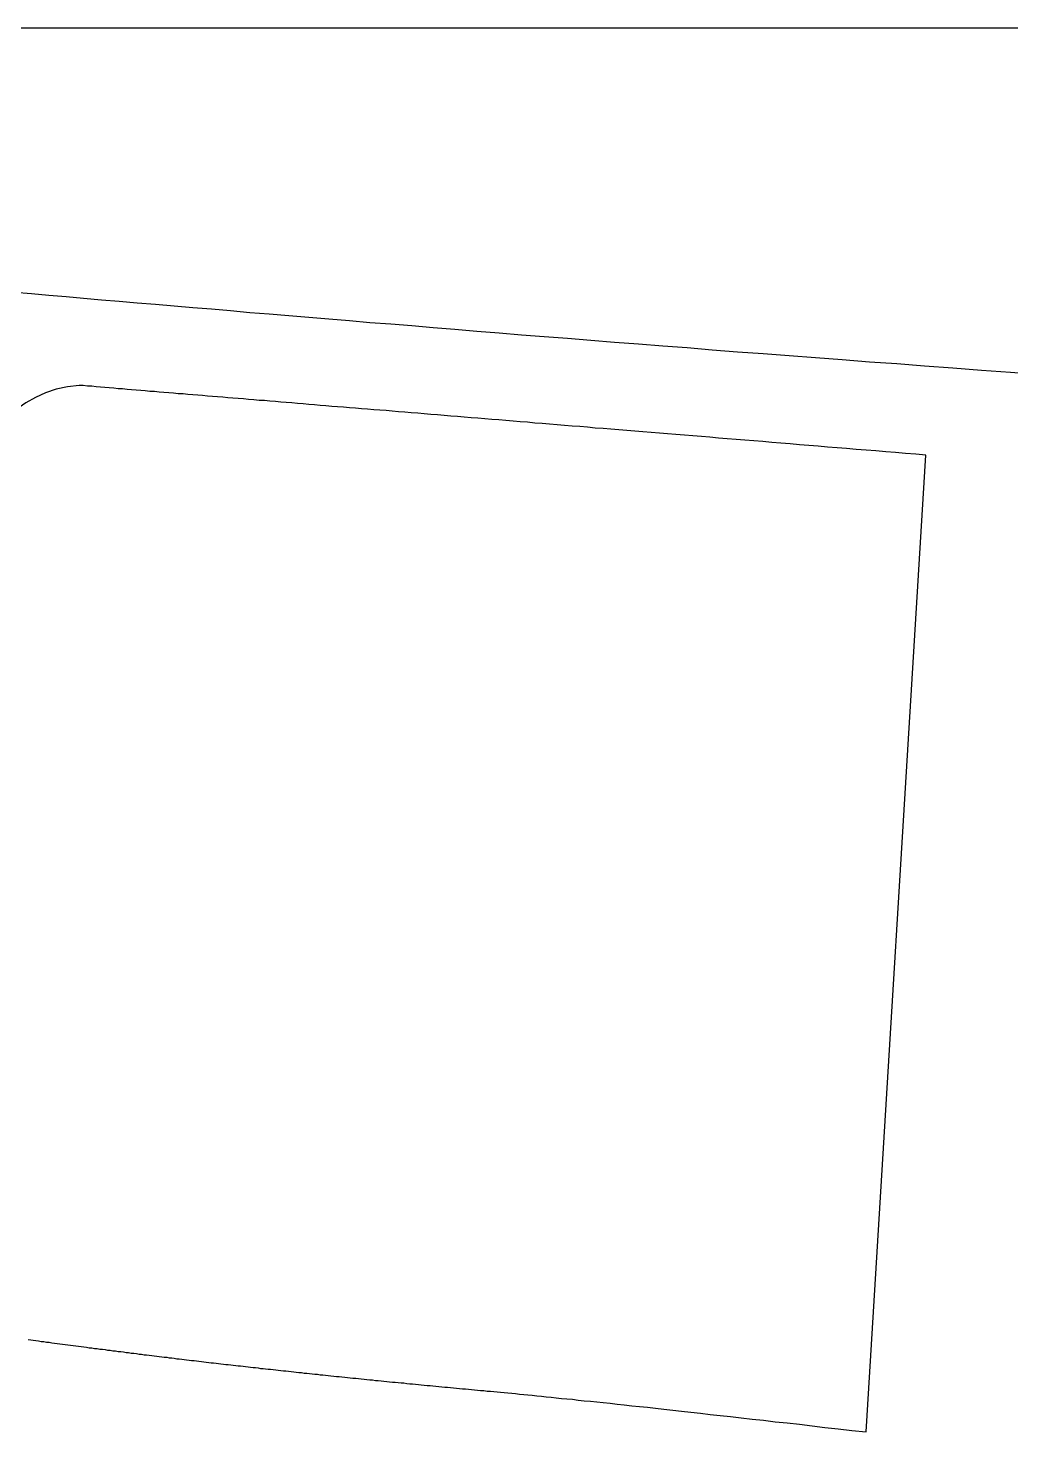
# Model space of a CAD drawing. Header units: millimetres. Extents: x 41 to 1041, y 1148 to 1248.
# Drawn here: x 343.7 to 386.9, y 1186.2 to 1247.8 of the extents above; entities that cross this region are included whole.
import ezdxf

# ---------------------------------------------------------------- set-up
doc = ezdxf.new("R2010")
doc.units = ezdxf.units.MM

msp = doc.modelspace()

# ---------------------------------------------------------------- linework, layer by layer
msp.add_line((1041.281, 1247.802), (41.311, 1247.802))
at = {"color": 3}
msp.add_line((380.51, 1186.163), (383.137, 1229.053), dxfattribs=at)
for points in [[(388.143, 1232.58, 0), (386.853, 1232.675, 0), (385.579, 1232.77, 0), (384.322, 1232.864, 0), (383.084, 1232.959, 0), (381.862, 1233.053, 0), (380.656, 1233.138, 0), (379.468, 1233.232, 0), (378.295, 1233.316, 0), (377.137, 1233.41, 0), (375.997, 1233.495, 0), (374.871, 1233.579, 0), (373.76, 1233.663, 0), (372.664, 1233.757, 0), (371.583, 1233.841, 0), (370.515, 1233.924, 0), (369.462, 1233.998, 0), (368.424, 1234.082, 0), (367.398, 1234.166, 0), (366.385, 1234.249, 0), (365.386, 1234.323, 0), (364.399, 1234.407, 0), (363.425, 1234.48, 0), (362.463, 1234.564, 0), (361.513, 1234.637, 0), (360.575, 1234.721, 0), (359.648, 1234.794, 0), (358.733, 1234.867, 0), (357.827, 1234.941, 0), (356.933, 1235.014, 0), (356.049, 1235.087, 0), (355.176, 1235.16, 0), (354.312, 1235.233, 0), (353.457, 1235.306, 0), (352.612, 1235.38, 0), (351.777, 1235.453, 0), (350.949, 1235.516, 0), (350.13, 1235.589, 0), (349.32, 1235.662, 0), (348.519, 1235.724, 0), (347.725, 1235.797, 0), (346.939, 1235.86, 0), (346.162, 1235.933, 0), (345.393, 1235.996, 0), (344.632, 1236.059, 0), (343.878, 1236.131, 0), (343.132, 1236.194, 0)], [(383.137, 1229.049, 0), (382.691, 1229.09, 0), (382.249, 1229.122, 0), (381.809, 1229.163, 0), (381.373, 1229.195, 0), (380.94, 1229.237, 0), (380.51, 1229.268, 0), (380.083, 1229.3, 0), (379.66, 1229.341, 0), (379.239, 1229.373, 0), (378.821, 1229.404, 0), (378.406, 1229.446, 0), (377.995, 1229.477, 0), (377.586, 1229.509, 0), (377.18, 1229.54, 0), (376.777, 1229.572, 0), (376.377, 1229.603, 0), (375.981, 1229.645, 0), (375.587, 1229.676, 0), (375.195, 1229.707, 0), (374.807, 1229.739, 0), (374.421, 1229.77, 0), (374.038, 1229.802, 0), (373.658, 1229.833, 0), (373.281, 1229.864, 0), (372.907, 1229.896, 0), (372.536, 1229.927, 0), (372.166, 1229.958, 0), (371.8, 1229.98, 0), (371.437, 1230.011, 0), (371.076, 1230.042, 0), (370.717, 1230.074, 0), (370.362, 1230.105, 0), (370.008, 1230.126, 0), (369.658, 1230.158, 0), (369.311, 1230.189, 0), (368.966, 1230.22, 0), (368.623, 1230.241, 0), (368.283, 1230.273, 0), (367.945, 1230.304, 0), (367.61, 1230.325, 0), (367.277, 1230.356, 0), (366.947, 1230.387, 0), (366.619, 1230.409, 0), (366.294, 1230.44, 0), (365.971, 1230.461, 0), (365.651, 1230.492, 0), (365.333, 1230.513, 0), (365.017, 1230.544, 0), (364.703, 1230.566, 0), (364.392, 1230.597, 0), (364.083, 1230.618, 0), (363.776, 1230.639, 0), (363.472, 1230.67, 0), (363.169, 1230.691, 0), (362.869, 1230.722, 0), (362.573, 1230.743, 0), (362.277, 1230.764, 0), (361.984, 1230.795, 0), (361.692, 1230.817, 0), (361.403, 1230.838, 0), (361.116, 1230.859, 0), (360.831, 1230.89, 0), (360.548, 1230.911, 0), (360.268, 1230.932, 0), (359.989, 1230.953, 0), (359.712, 1230.974, 0), (359.438, 1231.005, 0), (359.166, 1231.026, 0), (358.895, 1231.047, 0), (358.626, 1231.068, 0), (358.36, 1231.089, 0), (358.095, 1231.11, 0), (357.832, 1231.131, 0), (357.571, 1231.152, 0), (357.311, 1231.172, 0), (357.054, 1231.193, 0), (356.798, 1231.214, 0), (356.545, 1231.235, 0), (356.293, 1231.256, 0), (356.042, 1231.277, 0), (355.795, 1231.298, 0), (355.548, 1231.319, 0), (355.303, 1231.34, 0), (355.06, 1231.361, 0), (354.818, 1231.382, 0), (354.578, 1231.402, 0), (354.34, 1231.423, 0), (354.104, 1231.444, 0), (353.869, 1231.455, 0), (353.635, 1231.476, 0), (353.403, 1231.497, 0), (353.173, 1231.517, 0), (352.944, 1231.538, 0), (352.717, 1231.549, 0), (352.491, 1231.57, 0), (352.268, 1231.591, 0), (352.045, 1231.612, 0), (351.824, 1231.632, 0), (351.604, 1231.643, 0), (351.386, 1231.664, 0), (351.169, 1231.685, 0), (350.953, 1231.696, 0), (350.739, 1231.716, 0), (350.526, 1231.737, 0), (350.314, 1231.748, 0), (350.104, 1231.769, 0), (349.895, 1231.789, 0), (349.687, 1231.8, 0), (349.481, 1231.821, 0), (349.276, 1231.842, 0), (349.071, 1231.852, 0), (348.87, 1231.873, 0), (348.668, 1231.894, 0), (348.468, 1231.905, 0), (348.268, 1231.925, 0), (348.07, 1231.936, 0), (347.873, 1231.957, 0), (347.677, 1231.967, 0), (347.482, 1231.988, 0), (347.288, 1232.009, 0), (347.095, 1232.02, 0), (346.904, 1232.04, 0), (346.713, 1232.051, 0), (346.523, 1232.072, 0), (346.334, 1232.082, 0), (346.146, 1232.103, 0), (345.96, 1232.114, 0)], [(343.723, 1190.222, 0), (343.837, 1190.201, 0), (343.952, 1190.191, 0), (344.067, 1190.17, 0), (344.182, 1190.16, 0), (344.298, 1190.139, 0), (344.413, 1190.129, 0), (344.529, 1190.109, 0), (344.645, 1190.098, 0), (344.762, 1190.078, 0), (344.878, 1190.067, 0), (344.995, 1190.047, 0), (345.111, 1190.037, 0), (345.228, 1190.016, 0), (345.345, 1190.006, 0), (345.462, 1189.985, 0), (345.579, 1189.975, 0), (345.696, 1189.954, 0), (345.813, 1189.944, 0), (345.931, 1189.924, 0), (346.048, 1189.913, 0), (346.165, 1189.893, 0), (346.282, 1189.882, 0), (346.399, 1189.862, 0), (346.517, 1189.851, 0), (346.634, 1189.831, 0), (346.75, 1189.821, 0), (346.867, 1189.8, 0), (346.984, 1189.79, 0), (347.1, 1189.779, 0), (347.216, 1189.759, 0), (347.332, 1189.748, 0), (347.448, 1189.728, 0), (347.563, 1189.718, 0), (347.679, 1189.697, 0), (347.794, 1189.687, 0), (347.909, 1189.676, 0), (348.024, 1189.656, 0), (348.138, 1189.646, 0), (348.252, 1189.625, 0), (348.366, 1189.615, 0), (348.48, 1189.604, 0), (348.593, 1189.584, 0), (348.705, 1189.573, 0), (348.818, 1189.553, 0), (348.929, 1189.543, 0), (349.041, 1189.532, 0), (349.152, 1189.512, 0), (349.263, 1189.501, 0), (349.374, 1189.491, 0), (349.484, 1189.481, 0), (349.594, 1189.46, 0), (349.704, 1189.45, 0), (349.813, 1189.439, 0), (349.923, 1189.419, 0), (350.032, 1189.409, 0), (350.141, 1189.398, 0), (350.25, 1189.378, 0), (350.359, 1189.367, 0), (350.467, 1189.357, 0), (350.576, 1189.347, 0), (350.684, 1189.326, 0), (350.792, 1189.316, 0), (350.9, 1189.305, 0), (351.008, 1189.295, 0), (351.116, 1189.285, 0), (351.224, 1189.264, 0), (351.331, 1189.254, 0), (351.439, 1189.244, 0), (351.546, 1189.233, 0), (351.654, 1189.213, 0), (351.76, 1189.202, 0), (351.868, 1189.192, 0), (351.976, 1189.182, 0), (352.083, 1189.171, 0), (352.191, 1189.151, 0), (352.299, 1189.14, 0), (352.406, 1189.13, 0), (352.514, 1189.12, 0), (352.622, 1189.109, 0), (352.73, 1189.089, 0), (352.838, 1189.078, 0), (352.946, 1189.068, 0), (353.055, 1189.058, 0), (353.163, 1189.047, 0), (353.272, 1189.037, 0), (353.381, 1189.016, 0), (353.49, 1189.006, 0), (353.599, 1188.996, 0), (353.709, 1188.985, 0), (353.818, 1188.975, 0), (353.928, 1188.954, 0), (354.039, 1188.944, 0), (354.149, 1188.934, 0), (354.259, 1188.923, 0), (354.37, 1188.913, 0), (354.481, 1188.902, 0), (354.593, 1188.882, 0), (354.705, 1188.872, 0), (354.817, 1188.861, 0), (354.93, 1188.851, 0), (355.043, 1188.84, 0), (355.157, 1188.83, 0), (355.27, 1188.81, 0), (355.385, 1188.799, 0), (355.499, 1188.789, 0), (355.614, 1188.778, 0), (355.73, 1188.768, 0), (355.845, 1188.747, 0), (355.961, 1188.737, 0), (356.078, 1188.727, 0), (356.195, 1188.716, 0), (356.312, 1188.706, 0), (356.429, 1188.695, 0), (356.547, 1188.675, 0), (356.666, 1188.665, 0), (356.784, 1188.654, 0), (356.902, 1188.644, 0), (357.021, 1188.633, 0), (357.141, 1188.613, 0), (357.261, 1188.602, 0), (357.381, 1188.592, 0), (357.501, 1188.581, 0), (357.622, 1188.571, 0), (357.743, 1188.551, 0), (357.865, 1188.54, 0), (357.986, 1188.53, 0), (358.108, 1188.519, 0), (358.231, 1188.509, 0), (358.353, 1188.488, 0), (358.476, 1188.478, 0), (358.599, 1188.467, 0), (358.723, 1188.457, 0), (358.846, 1188.447, 0), (358.97, 1188.426, 0), (359.095, 1188.416, 0), (359.219, 1188.405, 0), (359.344, 1188.395, 0), (359.469, 1188.384, 0), (359.593, 1188.364, 0), (359.718, 1188.353, 0), (359.844, 1188.343, 0), (359.97, 1188.333, 0), (360.096, 1188.322, 0), (360.222, 1188.312, 0), (360.349, 1188.291, 0), (360.476, 1188.281, 0), (360.603, 1188.27, 0), (360.73, 1188.26, 0), (360.858, 1188.249, 0), (360.985, 1188.229, 0), (361.113, 1188.218, 0), (361.241, 1188.208, 0), (361.369, 1188.197, 0), (361.498, 1188.187, 0), (361.626, 1188.176, 0), (361.755, 1188.156, 0), (361.884, 1188.146, 0), (362.013, 1188.135, 0), (362.142, 1188.125, 0), (362.271, 1188.114, 0), (362.401, 1188.104, 0), (362.53, 1188.083, 0), (362.66, 1188.073, 0), (362.79, 1188.062, 0), (362.92, 1188.052, 0), (363.052, 1188.041, 0), (363.184, 1188.031, 0), (363.318, 1188.01, 0), (363.454, 1188, 0), (363.591, 1187.989, 0), (363.731, 1187.979, 0), (363.873, 1187.958, 0), (364.017, 1187.948, 0), (364.165, 1187.937, 0), (364.316, 1187.917, 0), (364.47, 1187.906, 0), (364.628, 1187.896, 0), (364.79, 1187.875, 0), (364.956, 1187.864, 0), (365.127, 1187.844, 0), (365.302, 1187.823, 0), (365.483, 1187.812, 0), (365.668, 1187.792, 0), (365.859, 1187.771, 0), (366.057, 1187.75, 0), (366.26, 1187.73, 0), (366.47, 1187.709, 0), (366.687, 1187.688, 0), (366.91, 1187.667, 0), (367.141, 1187.636, 0), (367.379, 1187.616, 0), (367.625, 1187.595, 0), (367.878, 1187.564, 0), (368.14, 1187.533, 0), (368.41, 1187.512, 0), (368.689, 1187.481, 0), (368.977, 1187.45, 0), (369.275, 1187.419, 0), (369.582, 1187.388, 0), (369.899, 1187.346, 0), (370.226, 1187.315, 0), (370.564, 1187.274, 0), (370.911, 1187.243, 0), (371.27, 1187.201, 0), (371.64, 1187.16, 0), (372.022, 1187.119, 0), (372.415, 1187.077, 0), (372.82, 1187.036, 0), (373.238, 1186.984, 0), (373.666, 1186.933, 0), (374.109, 1186.891, 0), (374.565, 1186.839, 0), (375.034, 1186.788, 0), (375.516, 1186.726, 0), (376.012, 1186.674, 0), (376.522, 1186.612, 0), (377.047, 1186.56, 0), (377.586, 1186.498, 0), (378.14, 1186.436, 0), (378.709, 1186.364, 0), (379.294, 1186.302, 0), (379.894, 1186.23, 0), (380.51, 1186.168, 0)]]:
    msp.add_polyline3d(points, dxfattribs=at)
msp.add_arc((346.327, 1227.037), 5.091, 94.13848, 182.66263, dxfattribs=at)

doc.saveas('drawing.dxf')
